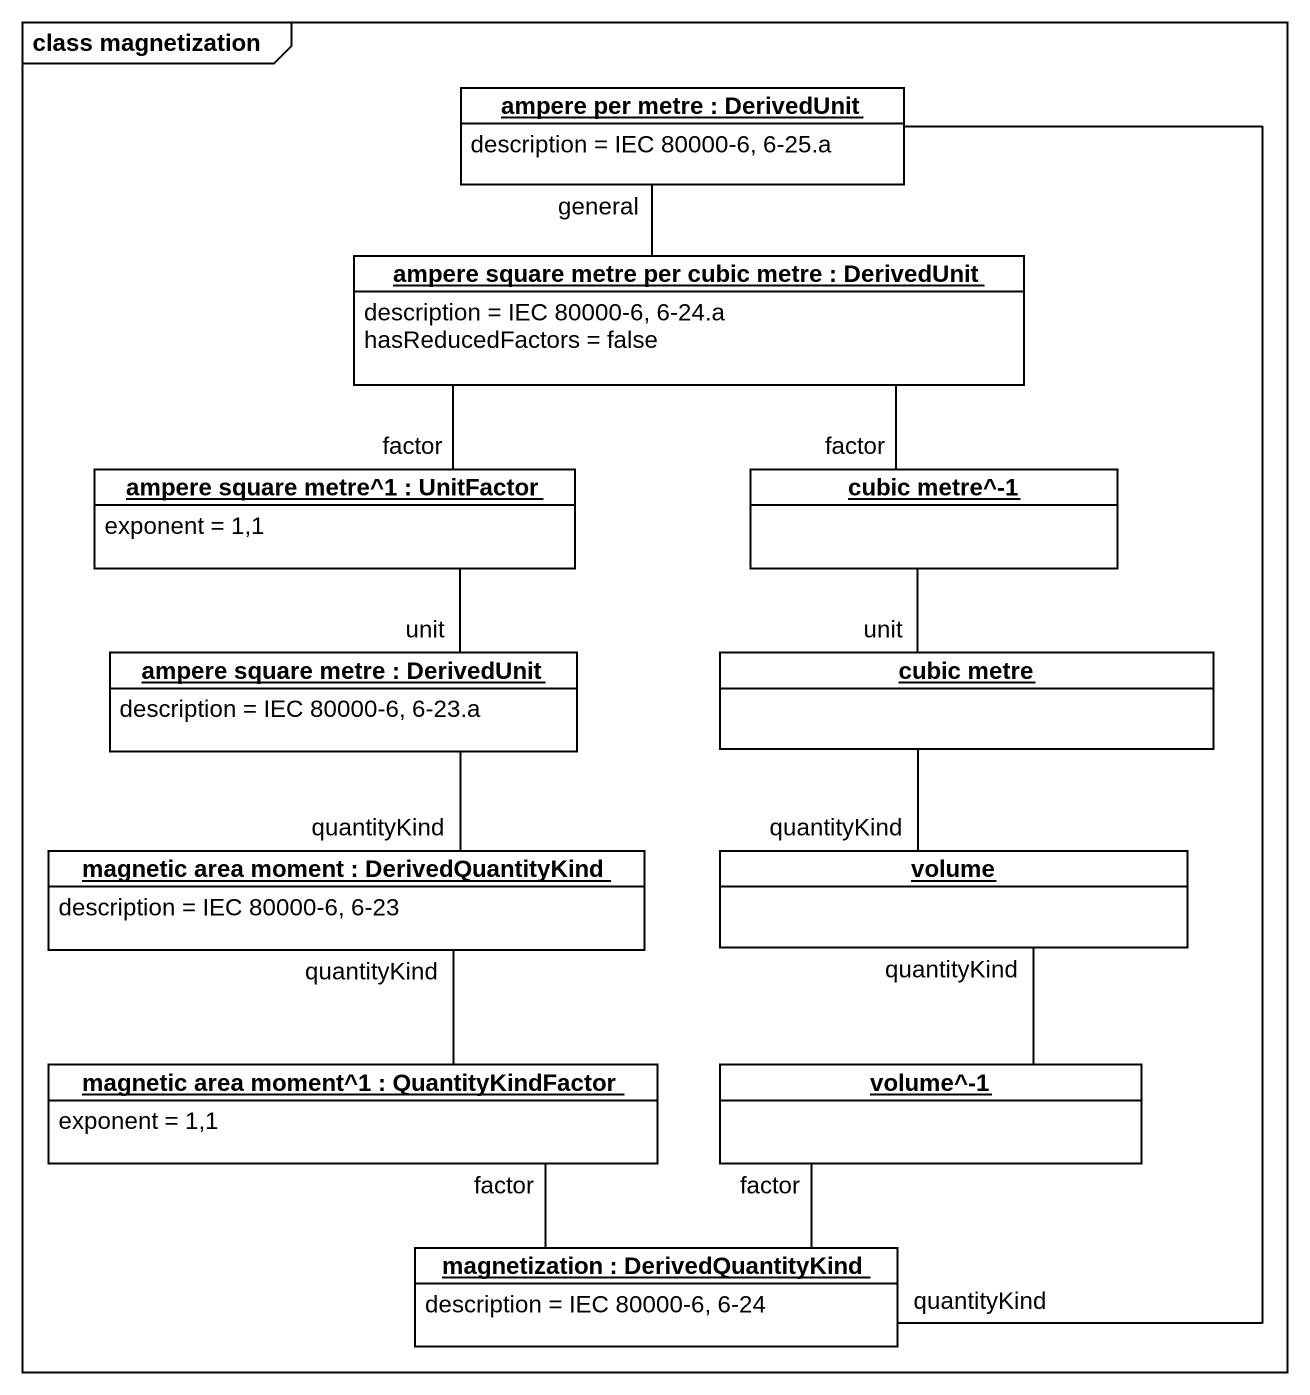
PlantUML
@startuml
mainframe class magnetization
hide circle
hide empty members
object "ampere per metre : DerivedUnit" as ampere_per_metre #FFFFFF {
  description = IEC 80000-6, 6-25.a
}
object "ampere square metre per cubic metre : DerivedUnit" as ampere_square_metre_per #FFFFFF {
  description = IEC 80000-6, 6-24.a
  hasReducedFactors = false
}
object "ampere square metre^1 : UnitFactor" as ampere_square_metre_1 #FFFFFF {
  exponent = 1,1
}
object "cubic metre^-1" as cubic_metre_1 #FFFFFF
object "ampere square metre : DerivedUnit" as ampere_square_metre #FFFFFF {
  description = IEC 80000-6, 6-23.a
}
object "cubic metre" as cubic_metre #FFFFFF
object "magnetic area moment : DerivedQuantityKind" as magnetic_area_moment #FFFFFF {
  description = IEC 80000-6, 6-23
}
object volume #FFFFFF
object "magnetic area moment^1 : QuantityKindFactor" as magnetic_area_moment_1 #FFFFFF {
  exponent = 1,1
}
object "volume^-1" as volume_1 #FFFFFF
object "magnetization : DerivedQuantityKind" as magnetization #FFFFFF {
  description = IEC 80000-6, 6-24
}
ampere_per_metre -- ampere_square_metre_per : general
ampere_per_metre -- magnetization : quantityKind
ampere_square_metre_1 -right- ampere_square_metre_per : factor
cubic_metre_1 -up- ampere_square_metre_per : factor
ampere_square_metre -up- ampere_square_metre_1 : unit
ampere_square_metre -- magnetic_area_moment : quantityKind
cubic_metre -up- cubic_metre_1 : unit
cubic_metre -- volume : quantityKind
magnetic_area_moment -- magnetic_area_moment_1 : quantityKind
volume -- volume_1 : quantityKind
magnetic_area_moment_1 -- magnetization : factor
volume_1 -- magnetization : factor
@enduml
